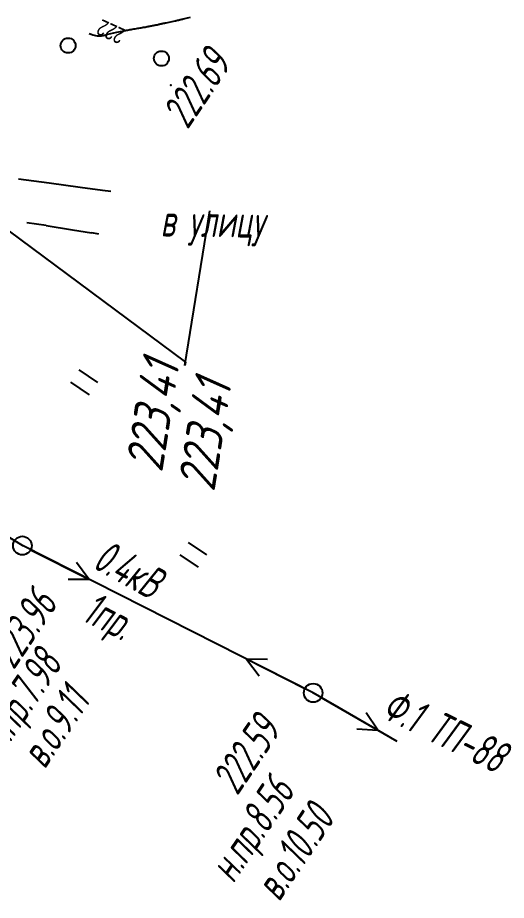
# Model space of a CAD drawing. Header units: millimetres. Extents: x -1799 to 6962, y -1020 to 4121.
# Drawn here: x 3698.9 to 3751.4, y 2902.9 to 2997.6 of the extents above; entities that cross this region are included whole.
import ezdxf
from ezdxf import colors
from ezdxf.entities.mleader import LeaderData, LeaderLine
from ezdxf.math import Vec2, Vec3

# ---------------------------------------------------------------- set-up
doc = ezdxf.new("R2010")
doc.units = ezdxf.units.MM
doc.linetypes.add('CONTI', pattern=[0])
for name, color, linetype in [('GOR_BDEFAULT', 212, 'CONTI'), ('NAD_MDEFAULT', 7, 'CONTI'), ('PI_OTDEFAULT', 172, 'CONTI'), ('PI_TTDEFAULT', 5, 'CONTI'), ('PLN_O', 7, 'CONTI'), ('SIT_LDEFAULT', 7, 'CONTI'), ('USLZNDEFAULT', 7, 'CONTI'), ('ZAPSKDEFAULT', 7, 'CONTI')]:
    doc.layers.add(name, color=color, linetype=linetype)
doc.layers.add('Отметки', color=5, linetype='Continuous', lineweight=30)
doc.styles.add('eskd', font='spds.shx', dxfattribs={"width": 1.2, "oblique": 15})
doc.styles.add('SHRFT', font='TXT', dxfattribs={"width": 3.5})
doc.styles.add('ГОСТ', font='', dxfattribs={"oblique": 15, "height": 4})
doc.styles.get('ГОСТ').set_extended_font_data('GOST type A')

# ---------------------------------------------------------------- blocks, each defined once
blk = doc.blocks.new('BL_2011')
at = {"color": 0}
for p, q in [((0, 0), (0, 2.4)), ((1.6, 0), (1.6, 2.4))]:
    blk.add_line(p, q, dxfattribs=at)
blk = doc.blocks.new('BL_2002')
at = {"color": 0}
blk.add_circle((0, 0), 0.8, dxfattribs=at)
blk = doc.blocks.new('BL_20')
at = {"color": 0}
blk.add_circle((0, 0), 1, dxfattribs=at)
blk = doc.blocks.new('_None')

msp = doc.modelspace()

# ---------------------------------------------------------------- linework, layer by layer
at = {"layer": 'GOR_BDEFAULT', "color": 212, "elevation": 222, "flags": 128}
msp.add_lwpolyline([(3717.461700376423, 2997.629212735606), (3717.141700376416, 2997.559212735307), (3716.681700376395, 2997.449212734972), (3716.631700376407, 2997.439217735467), (3716.581700376419, 2997.429215735209), (3716.53170037643, 2997.419213734952), (3716.481700376442, 2997.409211734695), (3716.421700376444, 2997.389214735863), (3716.371700376398, 2997.379212735606), (3716.3117003764, 2997.359215734911), (3716.251700376402, 2997.349213735585), (3716.191700376405, 2997.339211735328), (3716.121700376398, 2997.319214735565), (3716.0617003764, 2997.309212735307), (3716.001700376402, 2997.289216734854), (3715.931700376395, 2997.279213735287), (3715.871700376398, 2997.259217735765), (3715.8117003764, 2997.249215735507), (3714.841700376428, 2997.049218735111), (3714.771700376421, 2997.039216734854), (3714.701700376414, 2997.01921173503), (3714.621700376398, 2996.999215735507), (3714.551700376449, 2996.989212735009), (3714.471700376433, 2996.969216735487), (3714.401700376426, 2996.949212734972), (3714.321700376409, 2996.929215735209), (3714.241700376451, 2996.919213734952), (3714.161700376435, 2996.899216735189), (3714.081700376419, 2996.879212735606), (3714.001700376402, 2996.859215734911), (3713.921700376444, 2996.839211735328), (3713.831700376419, 2996.829216734891), (3713.751700376402, 2996.809212735307), (3713.661700376435, 2996.789216734854), (3713.581700376419, 2996.76921173503), (3713.491700376451, 2996.749215735507), (3713.401700376426, 2996.739212735009), (3713.3117003764, 2996.719216735487), (3713.221700376433, 2996.699212734972), (3713.131700376407, 2996.689217735467), (3713.03170037643, 2996.669213734952), (3712.931700376395, 2996.649216735189), (3712.831700376419, 2996.629212735606), (3712.731700376442, 2996.609215734911), (3712.621700376398, 2996.589211735328), (3712.511700376412, 2996.579216734891), (3712.401700376426, 2996.559212735307), (3712.28170037643, 2996.539216734854), (3712.161700376435, 2996.509217735765), (3712.04170037644, 2996.489212735009), (3711.911700376435, 2996.469216735487), (3711.78170037643, 2996.449212734972), (3711.641700376416, 2996.419213734952), (3711.511700376412, 2996.399216735189), (3711.381700376407, 2996.379212735606), (3711.241700376451, 2996.349213735585), (3711.111700376447, 2996.329216734891), (3710.981700376442, 2996.309212735307), (3710.861700376447, 2996.289216734854), (3710.741700376451, 2996.259217735765), (3710.621700376398, 2996.239212735009), (3710.521700376421, 2996.219216735487), (3710.411700376435, 2996.20921473523), (3710.321700376409, 2996.189217735467), (3709.54170037644, 2996.029213735287), (3708.571700376409, 2995.809212735307), (3708.491700376451, 2995.779213735287), (3708.401700376426, 2995.759217735765), (3708.3117003764, 2995.729210735683), (3708.211700376423, 2995.70921473523), (3708.111700376447, 2995.689217735467), (3708.001700376402, 2995.669213734952), (3707.881700376407, 2995.659211734695), (3707.761700376412, 2995.649216735189), (3707.631700376407, 2995.649216735189), (3707.491700376451, 2995.659211734695), (3707.331700376419, 2995.679215735209), (3707.171700376444, 2995.719216735487), (3707.001700376402, 2995.759217735765), (3706.8117003764, 2995.809212735307), (3706.611700376447, 2995.879212735606)], dxfattribs=at)
at = {"layer": 'PI_TTDEFAULT', "color": 5}
for p in [(3715.381700376407, 2990.379212735606, 222.692), (3699.441700376405, 2940.95921473523, 223.961), (3730.651700376426, 2925.149216735189, 222.594)]:
    msp.add_point(p, dxfattribs=at)
at = {"layer": 'SIT_LDEFAULT', "color": 7}
for p, q in [((3702.301700376449, 2979.859215734911), (3699.04170037644, 2980.299218735111)), ((3705.631700376407, 2979.399216735189), (3702.301700376449, 2979.849213735585)), ((3708.03170037643, 2979.079216734891), (3705.631700376407, 2979.399216735189)), ((3708.951700376414, 2978.95921473523), (3708.03170037643, 2979.079216734891)), ((3699.911700376435, 2975.649216735189), (3702.001700376402, 2975.339211735328)), ((3702.001700376402, 2975.329216734891), (3704.821700376409, 2974.869217735169)), ((3704.821700376409, 2974.869217735169), (3706.851700376437, 2974.549218735111)), ((3706.851700376437, 2974.559212735307), (3707.621700376398, 2974.439217735467)), ((3699.441700376405, 2940.95921473523), (3662.681700376395, 2963.51921173503)), ((3730.651700376426, 2925.149216735189), (3699.441700376405, 2940.95921473523)), ((3700.331700376419, 2940.509217735765), (3706.581700376419, 2937.339211735328)), ((3706.581700376419, 2937.339211735328), (3705.241700376451, 2939.139214735863)), ((3704.341700376428, 2937.359215734911), (3706.581700376419, 2937.339211735328)), ((3729.761700376412, 2925.599213735585), (3723.511700376412, 2928.76921173503)), ((3723.511700376412, 2928.76921173503), (3724.851700376437, 2926.969216735487)), ((3725.751700376402, 2928.749215735507), (3723.511700376412, 2928.76921173503)), ((3739.671700376444, 2919.929215735209), (3730.651700376426, 2925.149216735189)), ((3731.521700376421, 2924.649216735189), (3737.571700376409, 2921.139214735863)), ((3738.801700376449, 2920.429215735209), (3732.751700376402, 2923.939217735467)), ((3737.571700376409, 2921.139214735863), (3736.341700376428, 2923.009217735765)), ((3735.341700376428, 2921.279213735287), (3737.571700376409, 2921.139214735863))]:
    msp.add_line(p, q, dxfattribs=at)

# ---------------------------------------------------------------- block references
at = {"layer": 'USLZNDEFAULT', "color": 7, "rotation": 56}
for p in [(3699.441700376405, 2940.95921473523), (3730.651700376426, 2925.149216735189)]:
    msp.add_blockref('BL_20', p, dxfattribs=at)
at = {"layer": 'ZAPSKDEFAULT', "color": 7, "rotation": 56}
for name, p in [('BL_2002', (3704.351700376437, 2994.639214735863)), ('BL_2002', (3714.367579376392, 2993.245500735392)), ('BL_2011', (3706.649909376409, 2957.151314735797)), ('BL_2011', (3718.351700376437, 2938.639214735863))]:
    msp.add_blockref(name, p, dxfattribs=at)

# ---------------------------------------------------------------- texts
at = {"layer": 'GOR_BDEFAULT', "color": 212, "style": 'SHRFT', "width": 0.75}
msp.add_text('222', height=1.722262, rotation=155.479048, dxfattribs=at).set_placement((3710.595176376411, 2996.311882735615, 222))
at = {"layer": 'NAD_MDEFAULT', "color": 7, "style": 'eskd', "oblique": 10, "width": 0.8}
for s, rotation, p in [('в улицу', 359.328966064979, (3714.272858046528, 2974.144828257536)), ('0.4кВ', 331, (3706.821472376419, 2938.658415735153)), ('1пр.', 333, (3705.662237376391, 2933.010379734834)), ('н.пр.7.98', 56, (3697.155823376446, 2918.296626734932)), ('в.о.9.11', 56, (3701.828237376418, 2916.870958734688)), ('н.пр.8.56', 56, (3722.077286376452, 2904.608700734948)), ('в.о.10.50', 56, (3726.994937376419, 2902.639625735034))]:
    msp.add_text(s, height=3.5, rotation=rotation, dxfattribs=at).set_placement(p)
at = {"layer": 'PI_OTDEFAULT', "color": 172, "style": 'eskd', "oblique": 10, "width": 0.8}
for s, p in [('222.69', (3717.174536376444, 2985.546196735849)), ('223.96', (3698.517064376394, 2927.543201734697)), ('222.59', (3722.511480376366, 2914.038218735171))]:
    msp.add_text(s, height=3.5, rotation=56, dxfattribs=at).set_placement(p)
at = {"layer": 'PLN_O', "style": 'eskd', "oblique": 10, "width": 0.8}
msp.add_text('Ф.1 ТП-88', height=3.5, rotation=333.725063, dxfattribs=at).set_placement((3737.775868376435, 2922.624877735426, -223))
at = {"layer": 'Отметки', "color": 0, "style": 'ГОСТ', "oblique": 15}
msp.add_text('223,41', height=4, rotation=80.9291982, dxfattribs=at).set_placement((3720.036893619554, 2946.653308069718, 126.574))

# ---------------------------------------------------------------- leaders
at = {"layer": 'Отметки', "ltscale": 0.2}
ml = msp.add_multileader_mtext('Standard', dxfattribs=at)
ml.set_content('223,41', color=256, style='ГОСТ')
ml.set_leader_properties()
ml.set_arrow_properties(name='NONE')
ml.build(insert=Vec2(0, 0))
ml.multileader.update_dxf_attribs({"text_left_attachment_type": 6, "text_right_attachment_type": 6, "dogleg_length": 0.36, "arrow_head_size": 2})
ctx = ml.context
ctx.base_point, ctx.arrow_head_size, ctx.landing_gap_size, ctx.plane_origin, ctx.plane_x_axis, ctx.plane_y_axis = Vec3(3713.869892532181, 2941.366688601152), 2, 0, Vec3(3789.025310942738, 2923.772754575511), Vec3(0.1576548559975794, 0.9874942766317092), Vec3(-0.9874942766317092, 0.1576548559975794)
ctx.left_attachment, ctx.right_attachment, ctx.text_align_type = 6, 6, 2
notes = []
notes.append((ctx, [(1, (1, 1, 0), (3716.948424401877, 2960.64952376989), (-0.1576548559975794, -0.9874942766317092), 0.3600000000000001, [(0, [(3691.985603817224, 2979.17526002453)], 0, [])])]))
ctx.mtext.insert, ctx.mtext.text_direction, ctx.mtext.rotation, ctx.mtext.alignment, ctx.mtext.line_spacing_style, ctx.mtext.flow_direction = Vec3(3712.348771466854, 2961.019305782777), Vec3(0.1576548559975794, 0.9874942766317092), 1.412480969589069, 3, 2, 5
for ctx, leaders in notes:
    for number, flags, end, landing, length, lines in leaders:
        leader = LeaderData()
        leader.index, (leader.has_last_leader_line, leader.has_dogleg_vector, leader.attachment_direction) = number, flags
        leader.last_leader_point, leader.dogleg_vector, leader.dogleg_length = Vec3(end), Vec3(landing), length
        for number, points, colour, breaks in lines:
            line = LeaderLine()
            line.index, line.vertices, line.color, line.breaks = number, Vec3.list(points), colors.encode_raw_color(colour), breaks
            leader.lines.append(line)
        ctx.leaders.append(leader)

doc.saveas('drawing.dxf')
